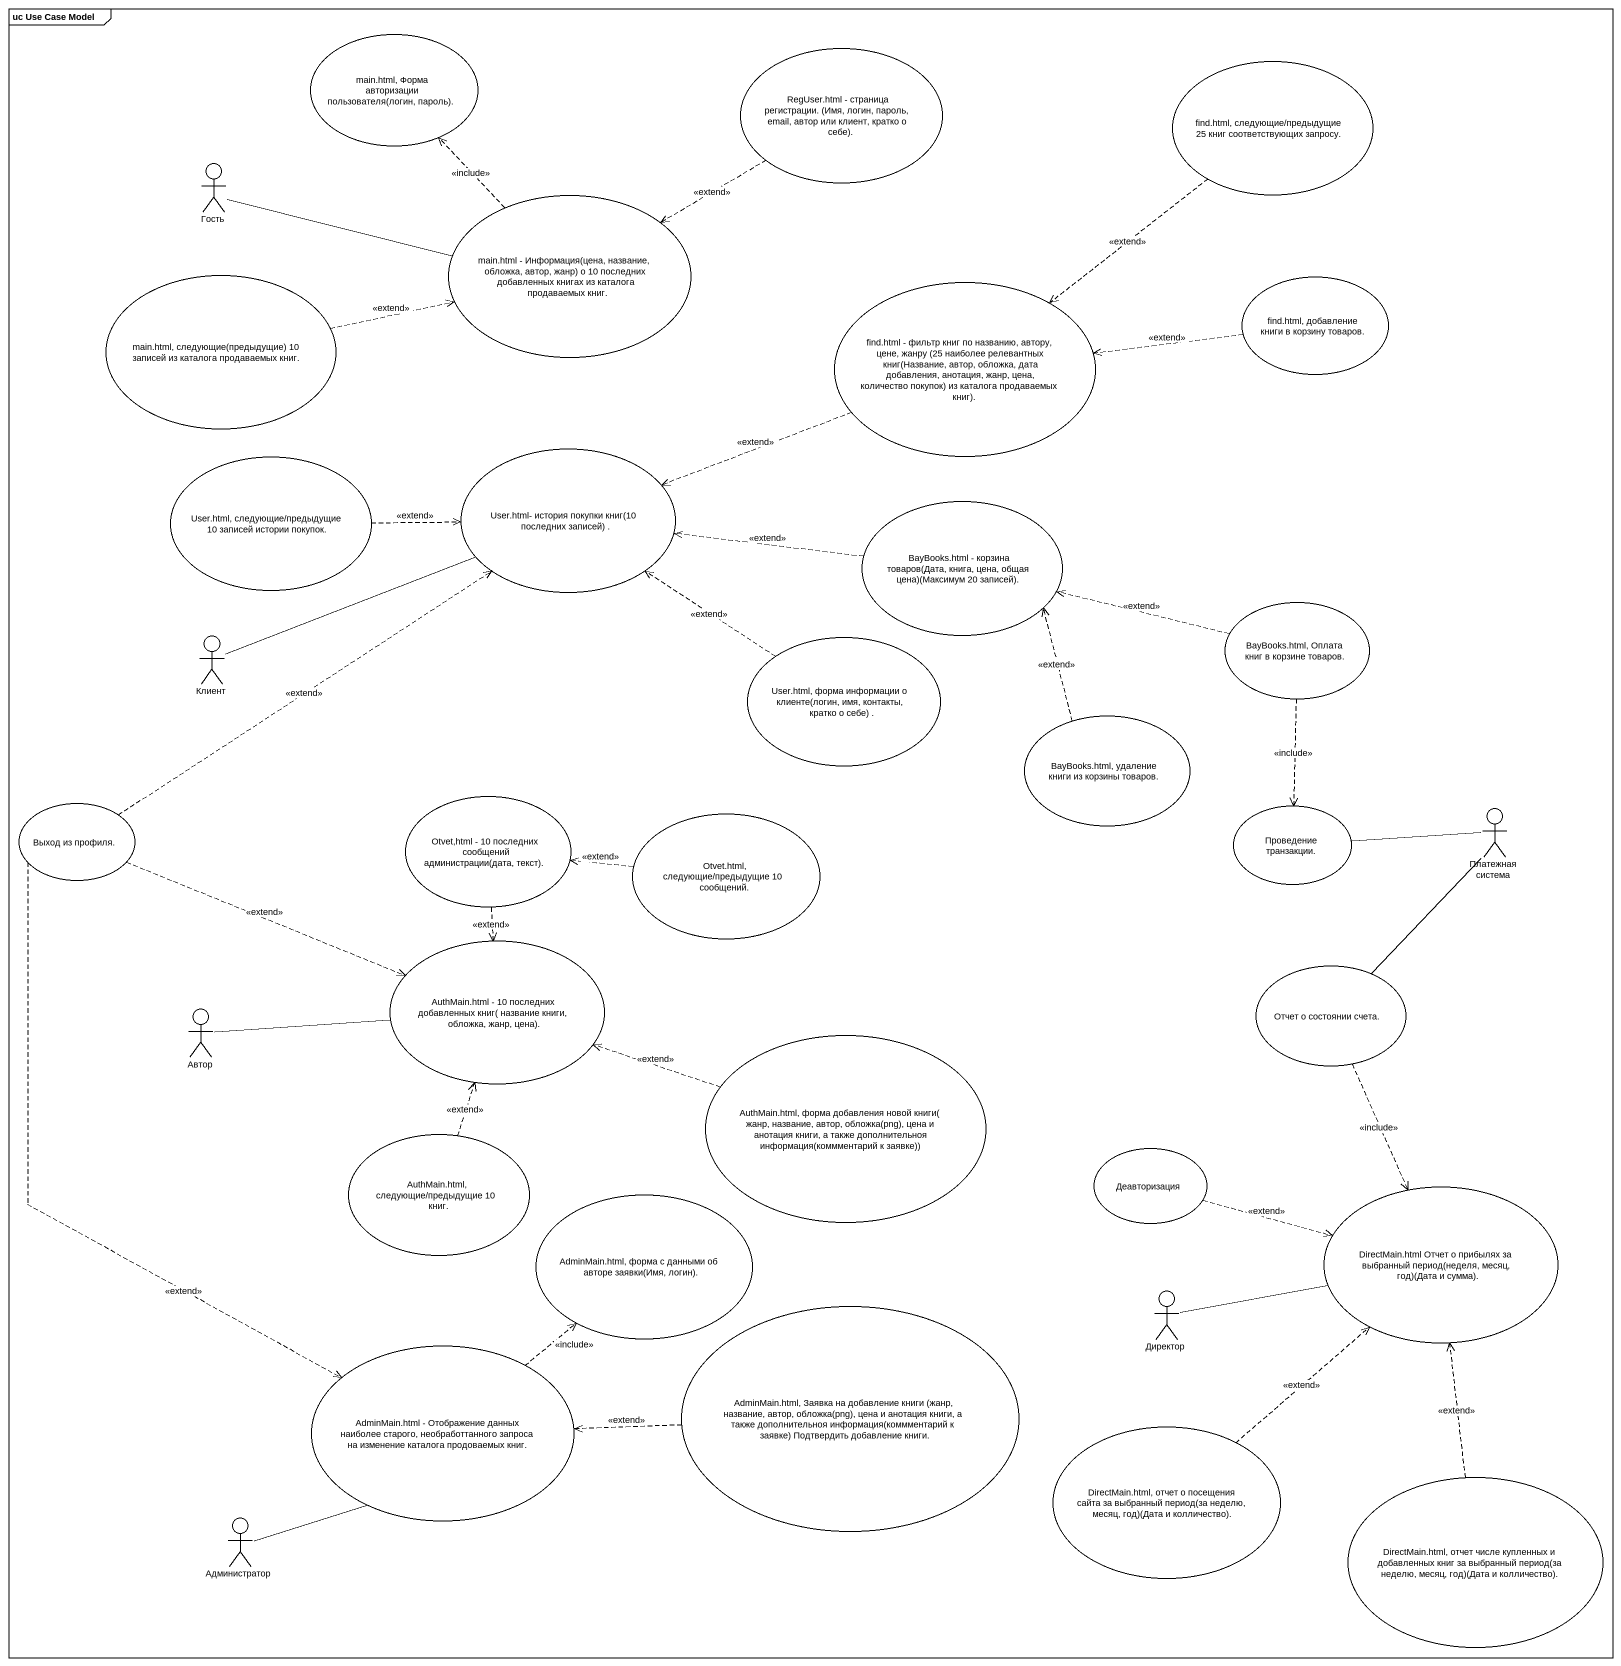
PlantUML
@startuml
mainframe uc Use Case Model
usecase "main.html, Форма авторизации пользователя(логин, пароль)." as main_html_Форма_авторизации
usecase "RegUser.html - страница регистрации. (Имя, логин, пароль, email, автор или клиент, кратко о себе)." as RegUser_html_страница
usecase "find.html, следующие/предыдущие 25 книг соответствующих запросу." as find_html_следующие
actor Гость
usecase "main.html - Информация(цена, название, обложка, автор, жанр) о 10 последних добавленных книгах из каталога продаваемых книг." as main_html_Информация_цена
usecase "main.html, следующие(предыдущие) 10 записей из каталога продаваемых книг." as main_html_следующие
usecase "find.html - фильтр книг по названию, автору, цене, жанру (25 наиболее релевантных книг(Название, автор, обложка, дата добавления, анотация, жанр, цена, количество покупок) из каталога продаваемых книг)." as find_html_фильтр_книг_по
usecase "find.html, добавление книги в корзину товаров." as find_html_добавление_книги
usecase "User.html, следующие/предыдущие 10 записей истории покупок." as User_html_следующие
usecase "User.html- история покупки книг(10 последних записей) ." as User_html_история_покупки
usecase "BayBooks.html - корзина товаров(Дата, книга, цена, общая цена)(Максимум 20 записей)." as BayBooks_html_корзина
usecase "BayBooks.html, Оплата книг в корзине товаров." as BayBooks_html_Оплата_книг_в
actor Клиент
usecase "User.html, форма информации о клиенте(логин, имя, контакты, кратко о себе) ." as User_html_форма_информации
usecase "BayBooks.html, удаление книги из корзины товаров." as BayBooks_html_удаление
usecase "Выход из профиля." as Выход_из_профиля
usecase "Otvet,html - 10 последних сообщений администрации(дата, текст)." as Otvet_html_10_последних
usecase "Проведение транзакции." as Проведение_транзакции
usecase "Otvet.html, следующие/предыдущие 10 сообщений." as Otvet_html_следующие
actor "Платежная система" as Платежная_система
usecase "AuthMain.html - 10 последних добавленных книг( название книги, обложка, жанр, цена)." as AuthMain_html_10_последних
usecase "Отчет о состоянии счета." as Отчет_о_состоянии_счета
actor Автор
usecase "AuthMain.html, форма добавления новой книги( жанр, название, автор, обложка(png), цена и анотация книги, а также дополнительноя информация(коммментарий к заявке))" as AuthMain_html_форма
usecase "AuthMain.html, следующие/предыдущие 10 книг." as AuthMain_html_следующие
usecase Деавторизация
usecase "DirectMain.html Отчет о прибылях за выбранный период(неделя, месяц, год)(Дата и сумма)." as DirectMain_html_Отчет_о
usecase "AdminMain.html, форма с данными об авторе заявки(Имя, логин)." as AdminMain_html_форма_с
usecase "AdminMain.html, Заявка на добавление книги (жанр, название, автор, обложка(png), цена и анотация книги, а также дополнительноя информация(коммментарий к заявке) Подтвердить добавление книги." as AdminMain_html_Заявка_на
actor Директор
usecase "AdminMain.html - Отображение данных наиболее старого, необработтанного запроса на изменение каталога продоваемых книг." as AdminMain_html_Отображение
usecase "DirectMain.html, отчет о посещения сайта за выбранный период(за неделю, месяц, год)(Дата и колличество)." as DirectMain_html_отчет_о
usecase "DirectMain.html, отчет числе купленных и добавленных книг за выбранный период(за неделю, месяц, год)(Дата и колличество)." as DirectMain_html_отчет_числе
actor Администратор
RegUser_html_страница .left.> main_html_Информация_цена : <<extend>>
find_html_следующие ..> find_html_фильтр_книг_по : <<extend>>
Гость -right- main_html_Информация_цена
main_html_Информация_цена .up.> main_html_Форма_авторизации : <<include>>
main_html_следующие .right.> main_html_Информация_цена : <<extend>>
find_html_фильтр_книг_по .left.> User_html_история_покупки : <<extend>>
find_html_добавление_книги .left.> find_html_фильтр_книг_по : <<extend>>
User_html_следующие .right.> User_html_история_покупки : <<extend>>
BayBooks_html_корзина .left.> User_html_история_покупки : <<extend>>
BayBooks_html_Оплата_книг_в .left.> BayBooks_html_корзина : <<extend>>
BayBooks_html_Оплата_книг_в ..> Проведение_транзакции : <<include>>
Клиент -right- User_html_история_покупки
User_html_форма_информации .up.> User_html_история_покупки : <<extend>>
BayBooks_html_удаление .up.> BayBooks_html_корзина : <<extend>>
Выход_из_профиля .up.> User_html_история_покупки : <<extend>>
Выход_из_профиля .right.> AuthMain_html_10_последних : <<extend>>
Выход_из_профиля ..> AdminMain_html_Отображение : <<extend>>
Otvet_html_10_последних ..> AuthMain_html_10_последних : <<extend>>
Otvet_html_следующие .left.> Otvet_html_10_последних : <<extend>>
Платежная_система -left- Проведение_транзакции
Платежная_система -- Отчет_о_состоянии_счета
Отчет_о_состоянии_счета ..> DirectMain_html_Отчет_о : <<include>>
Автор -right- AuthMain_html_10_последних
AuthMain_html_форма .left.> AuthMain_html_10_последних : <<extend>>
AuthMain_html_следующие .up.> AuthMain_html_10_последних : <<extend>>
Деавторизация .right.> DirectMain_html_Отчет_о : <<extend>>
AdminMain_html_Заявка_на .left.> AdminMain_html_Отображение : <<extend>>
Директор -right- DirectMain_html_Отчет_о
AdminMain_html_Отображение .up.> AdminMain_html_форма_с : <<include>>
DirectMain_html_отчет_о .up.> DirectMain_html_Отчет_о : <<extend>>
DirectMain_html_отчет_числе .up.> DirectMain_html_Отчет_о : <<extend>>
Администратор -up- AdminMain_html_Отображение
@enduml
